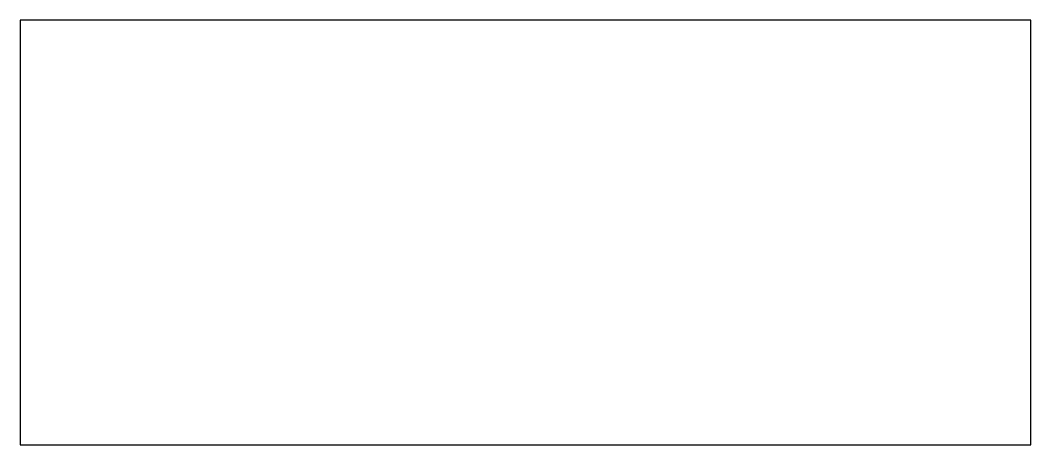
# Model space of a CAD drawing. Header units: millimetres. Extents: x 10.4 to 89.5, y 67.3 to 100.5.
import ezdxf

# ---------------------------------------------------------------- set-up
doc = ezdxf.new("R2010")
doc.units = ezdxf.units.MM
doc.layers.get('0').update_dxf_attribs({"linetype": 'CONTINUOUS'})

msp = doc.modelspace()

# ---------------------------------------------------------------- linework, layer by layer
msp.add_lwpolyline([(10.428, 100.499), (10.428, 67.28), (89.472, 67.28), (89.472, 100.499)], close=True)

doc.saveas('drawing.dxf')
